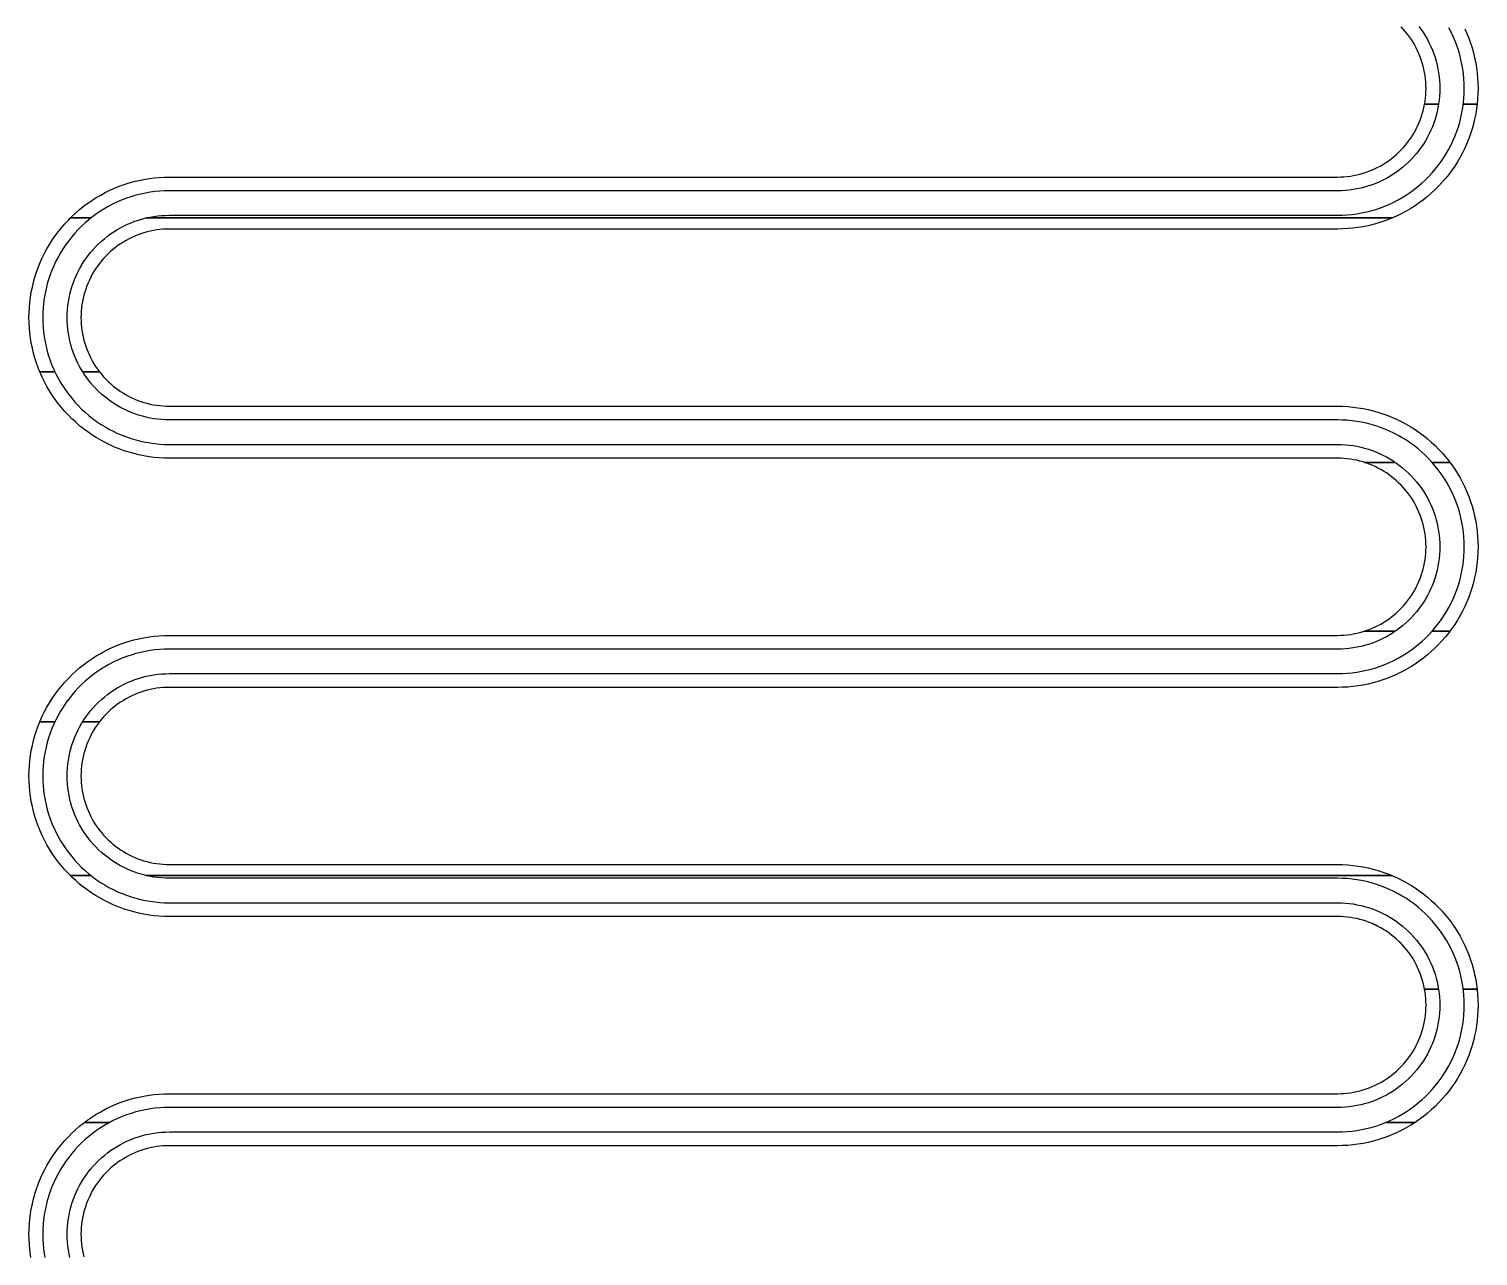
# Model space of a CAD drawing. Extents: x -4550 to 4550, y -4550 to 4550.
# Drawn here: x 1434 to 2066, y 480 to 1016 of the extents above; entities that cross this region are included whole.
import ezdxf

# ---------------------------------------------------------------- set-up
doc = ezdxf.new("R2010")
doc.units = 0
doc.layers.add('L1D0', color=3, linetype='CONTINUOUS')

msp = doc.modelspace()

# ---------------------------------------------------------------- linework, layer by layer
at = {"layer": 'L1D0'}
for points in [[(2040.51, 1016.768), (2041.521, 1015.388), (2042.478, 1013.97), (2043.38, 1012.517), (2044.226, 1011.03), (2045.014, 1009.512), (2045.743, 1007.965), (2046.413, 1006.391), (2047.022, 1004.792), (2047.569, 1003.172), (2048.054, 1001.531), (2048.476, 999.874), (2048.833, 998.201), (2049.127, 996.516), (2049.355, 994.821), (2049.519, 993.118), (2049.617, 991.41), (2049.65, 989.7), (2049.617, 987.99), (2049.519, 986.282), (2049.355, 984.579), (2049.127, 982.884), (2043.041, 982.884), (2043.238, 984.073), (2043.418, 985.473), (2043.547, 986.879), (2043.624, 988.288), (2043.65, 989.7), (2043.624, 991.112), (2043.547, 992.521), (2043.418, 993.927), (2043.238, 995.327), (2043.007, 996.72), (2042.725, 998.104), (2042.393, 999.476), (2042.011, 1000.835), (2041.58, 1002.179), (2041.1, 1003.507), (2040.571, 1004.816), (2039.996, 1006.105), (2039.373, 1007.372), (2038.705, 1008.616), (2037.991, 1009.834), (2037.234, 1011.026), (2036.434, 1012.189), (2035.591, 1013.322), (2034.708, 1014.423), (2033.785, 1015.492), (2032.824, 1016.526)], [(2060.549, 1015.74), (2061.463, 1013.694), (2062.302, 1011.616), (2063.064, 1009.509), (2063.749, 1007.375), (2064.355, 1005.217), (2064.882, 1003.039), (2065.329, 1000.843), (2065.696, 998.633), (2065.982, 996.41), (2066.186, 994.178), (2066.309, 991.941), (2066.35, 989.7), (2066.309, 987.459), (2066.186, 985.222), (2065.982, 982.99), (2065.968, 982.884), (2059.922, 982.884), (2059.985, 983.352), (2060.188, 985.463), (2060.309, 987.58), (2060.35, 989.7), (2060.309, 991.82), (2060.188, 993.937), (2059.985, 996.048), (2059.701, 998.149), (2059.338, 1000.238), (2058.894, 1002.312), (2058.371, 1004.367), (2057.77, 1006.4), (2057.092, 1008.409), (2056.337, 1010.391), (2055.507, 1012.342), (2054.603, 1014.26), (2053.626, 1016.142)], [(1434.51, 479.526), (1434.304, 480.767), (1434.018, 482.99), (1433.814, 485.222), (1433.691, 487.459), (1433.65, 489.7), (1433.691, 491.941), (1433.814, 494.178), (1434.018, 496.41), (1434.304, 498.633), (1434.671, 500.843), (1435.118, 503.039), (1435.645, 505.217), (1435.894, 506.105), (1436.251, 507.375), (1436.936, 509.509), (1437.698, 511.616), (1438.537, 513.694), (1439.451, 515.74), (1440.439, 517.752), (1441.5, 519.726), (1442.632, 521.66), (1443.834, 523.551), (1445.105, 525.397), (1446.442, 527.196), (1447.843, 528.944), (1449.308, 530.64), (1450.834, 532.281), (1452.419, 533.866), (1454.06, 535.392), (1455.756, 536.857), (1457.504, 538.258), (1457.875, 538.534), (1468.959, 538.534), (1468.558, 538.326), (1466.715, 537.277), (1464.914, 536.159), (1463.156, 534.972), (1461.445, 533.719), (1459.784, 532.402), (1458.174, 531.022), (1456.619, 529.581), (1455.119, 528.081), (1453.678, 526.526), (1452.298, 524.916), (1450.981, 523.255), (1449.728, 521.544), (1448.541, 519.786), (1447.423, 517.985), (1446.374, 516.142), (1445.397, 514.26), (1444.493, 512.342), (1443.663, 510.391), (1442.908, 508.409), (1442.23, 506.4), (1442.143, 506.105), (1441.629, 504.367), (1441.106, 502.312), (1440.662, 500.238), (1440.299, 498.149), (1440.015, 496.048), (1439.812, 493.937), (1439.691, 491.82), (1439.65, 489.7), (1439.691, 487.58), (1439.812, 485.463), (1440.015, 483.352), (1440.299, 481.251), (1440.599, 479.526)], [(1451.524, 479.526), (1451.167, 481.199), (1450.873, 482.884), (1450.645, 484.579), (1450.481, 486.282), (1450.383, 487.99), (1450.35, 489.7), (1450.383, 491.41), (1450.481, 493.118), (1450.645, 494.821), (1450.873, 496.516), (1451.167, 498.201), (1451.524, 499.874), (1451.946, 501.531), (1452.431, 503.172), (1452.978, 504.792), (1453.478, 506.105), (1453.587, 506.391), (1454.257, 507.965), (1454.986, 509.512), (1455.774, 511.03), (1456.62, 512.517), (1457.522, 513.97), (1458.479, 515.388), (1459.49, 516.768), (1460.553, 518.108), (1461.666, 519.407), (1462.829, 520.662), (1464.038, 521.871), (1465.293, 523.034), (1466.592, 524.147), (1467.932, 525.21), (1469.312, 526.221), (1470.73, 527.178), (1472.183, 528.08), (1473.67, 528.926), (1475.188, 529.714), (1476.735, 530.443), (1478.309, 531.113), (1479.908, 531.722), (1481.528, 532.269), (1483.169, 532.754), (1484.826, 533.176), (1486.499, 533.533), (1488.184, 533.827), (1489.879, 534.055), (1491.582, 534.219), (1493.29, 534.317), (1495, 534.35), (2005, 534.35), (2007.12, 534.391), (2009.237, 534.512), (2011.348, 534.715), (2013.449, 534.999), (2015.538, 535.362), (2017.612, 535.806), (2019.667, 536.329), (2021.7, 536.93), (2023.709, 537.608), (2025.691, 538.363), (2026.093, 538.534), (2038.851, 538.534), (2036.96, 537.332), (2035.026, 536.2), (2033.052, 535.139), (2031.04, 534.151), (2028.994, 533.237), (2026.916, 532.398), (2024.809, 531.636), (2022.675, 530.951), (2020.517, 530.345), (2018.339, 529.818), (2016.143, 529.371), (2013.933, 529.004), (2011.71, 528.718), (2009.478, 528.514), (2007.241, 528.391), (2005, 528.35), (1495, 528.35), (1493.588, 528.324), (1492.179, 528.247), (1490.773, 528.118), (1489.373, 527.938), (1487.98, 527.707), (1486.596, 527.425), (1485.224, 527.093), (1483.865, 526.711), (1482.521, 526.28), (1481.193, 525.8), (1479.884, 525.271), (1478.595, 524.696), (1477.328, 524.073), (1476.084, 523.405), (1474.866, 522.691), (1473.674, 521.934), (1472.511, 521.134), (1471.378, 520.291), (1470.277, 519.408), (1469.208, 518.485), (1468.174, 517.524), (1467.176, 516.526), (1466.215, 515.492), (1465.292, 514.423), (1464.409, 513.322), (1463.566, 512.189), (1462.766, 511.026), (1462.009, 509.834), (1461.295, 508.616), (1460.627, 507.372), (1460.004, 506.105), (1459.429, 504.816), (1458.9, 503.507), (1458.42, 502.179), (1457.989, 500.835), (1457.607, 499.476), (1457.275, 498.104), (1456.993, 496.72), (1456.762, 495.327), (1456.582, 493.927), (1456.453, 492.521), (1456.376, 491.112), (1456.35, 489.7), (1456.376, 488.288), (1456.453, 486.879), (1456.582, 485.473), (1456.762, 484.073), (1456.993, 482.68), (1457.275, 481.296), (1457.607, 479.924)]]:
    msp.add_lwpolyline(points, dxfattribs=at)
for points in [[(1451.729, 933.176), (1452.419, 933.866), (1454.06, 935.392), (1455.756, 936.857), (1457.504, 938.258), (1459.303, 939.595), (1461.149, 940.866), (1463.04, 942.068), (1464.974, 943.2), (1466.948, 944.261), (1468.96, 945.249), (1471.006, 946.163), (1473.084, 947.002), (1475.191, 947.764), (1477.325, 948.449), (1479.483, 949.055), (1481.661, 949.582), (1483.857, 950.029), (1486.067, 950.396), (1488.29, 950.682), (1490.522, 950.886), (1492.759, 951.009), (1495, 951.05), (2005, 951.05), (2006.412, 951.076), (2007.821, 951.153), (2009.227, 951.282), (2010.627, 951.462), (2012.02, 951.693), (2013.404, 951.975), (2014.776, 952.307), (2016.135, 952.689), (2017.479, 953.12), (2018.807, 953.6), (2020.116, 954.129), (2020.253, 954.19), (2021.405, 954.704), (2022.672, 955.327), (2023.916, 955.995), (2025.134, 956.709), (2026.326, 957.466), (2027.489, 958.266), (2028.622, 959.109), (2029.723, 959.992), (2030.792, 960.915), (2031.826, 961.876), (2032.824, 962.874), (2033.785, 963.908), (2034.708, 964.977), (2035.591, 966.078), (2036.434, 967.211), (2037.234, 968.374), (2037.991, 969.566), (2038.705, 970.784), (2039.373, 972.028), (2039.996, 973.295), (2040.571, 974.584), (2041.1, 975.893), (2041.58, 977.221), (2042.011, 978.565), (2042.393, 979.924), (2042.725, 981.296), (2043.007, 982.68), (2043.041, 982.884), (2049.127, 982.884), (2048.833, 981.199), (2048.476, 979.526), (2048.054, 977.869), (2047.569, 976.228), (2047.022, 974.608), (2046.413, 973.009), (2045.743, 971.435), (2045.014, 969.888), (2044.226, 968.37), (2043.38, 966.883), (2042.478, 965.43), (2041.521, 964.012), (2040.51, 962.632), (2039.447, 961.292), (2038.334, 959.993), (2037.171, 958.738), (2035.962, 957.529), (2034.707, 956.366), (2033.408, 955.253), (2032.068, 954.19), (2030.688, 953.179), (2029.27, 952.222), (2027.817, 951.32), (2026.33, 950.474), (2024.812, 949.686), (2023.265, 948.957), (2021.691, 948.287), (2020.092, 947.678), (2018.472, 947.131), (2016.831, 946.646), (2015.174, 946.224), (2013.501, 945.867), (2011.816, 945.573), (2010.121, 945.345), (2008.418, 945.181), (2006.71, 945.083), (2005, 945.05), (1495, 945.05), (1492.88, 945.009), (1490.763, 944.888), (1488.652, 944.685), (1486.551, 944.401), (1484.462, 944.038), (1482.388, 943.594), (1480.333, 943.071), (1478.3, 942.47), (1476.291, 941.792), (1474.309, 941.037), (1472.358, 940.207), (1470.44, 939.303), (1468.558, 938.326), (1466.715, 937.277), (1464.914, 936.159), (1463.156, 934.972), (1461.445, 933.719), (1460.76, 933.176)], [(1484.826, 933.176), (1486.499, 933.533), (1488.184, 933.827), (1489.879, 934.055), (1491.582, 934.219), (1493.29, 934.317), (1495, 934.35), (2005, 934.35), (2007.12, 934.391), (2009.237, 934.512), (2011.348, 934.715), (2013.449, 934.999), (2015.538, 935.362), (2017.612, 935.806), (2019.667, 936.329), (2021.7, 936.93), (2023.709, 937.608), (2025.691, 938.363), (2027.642, 939.193), (2029.56, 940.097), (2031.442, 941.074), (2033.285, 942.123), (2035.086, 943.241), (2036.844, 944.428), (2038.555, 945.681), (2040.216, 946.998), (2041.826, 948.378), (2043.381, 949.819), (2044.881, 951.319), (2046.322, 952.874), (2047.702, 954.484), (2049.019, 956.145), (2050.272, 957.856), (2051.459, 959.614), (2052.577, 961.415), (2053.626, 963.258), (2054.603, 965.14), (2055.507, 967.058), (2056.337, 969.009), (2057.092, 970.991), (2057.77, 973), (2058.371, 975.033), (2058.894, 977.088), (2059.338, 979.162), (2059.701, 981.251), (2059.922, 982.884), (2065.968, 982.884), (2065.696, 980.767), (2065.329, 978.557), (2064.882, 976.361), (2064.355, 974.183), (2063.749, 972.025), (2063.064, 969.891), (2062.302, 967.784), (2061.463, 965.706), (2060.549, 963.66), (2059.561, 961.648), (2058.5, 959.674), (2057.368, 957.74), (2056.166, 955.849), (2055.024, 954.19), (2054.895, 954.003), (2053.558, 952.204), (2052.157, 950.456), (2050.692, 948.76), (2049.166, 947.119), (2047.581, 945.534), (2045.94, 944.008), (2044.244, 942.543), (2042.496, 941.142), (2040.697, 939.805), (2038.851, 938.534), (2036.96, 937.332), (2035.026, 936.2), (2033.052, 935.139), (2031.04, 934.151), (2028.994, 933.237), (2028.843, 933.176)], [(1438.387, 866.078), (1437.698, 867.784), (1436.936, 869.891), (1436.251, 872.025), (1435.645, 874.183), (1435.118, 876.361), (1434.671, 878.557), (1434.304, 880.767), (1434.018, 882.99), (1433.814, 885.222), (1433.691, 887.459), (1433.65, 889.7), (1433.691, 891.941), (1433.814, 894.178), (1434.018, 896.41), (1434.304, 898.633), (1434.671, 900.843), (1435.118, 903.039), (1435.645, 905.217), (1436.251, 907.375), (1436.936, 909.509), (1437.698, 911.616), (1437.991, 912.342), (1438.537, 913.694), (1439.451, 915.74), (1440.439, 917.752), (1441.5, 919.726), (1442.632, 921.66), (1443.834, 923.551), (1445.105, 925.397), (1446.442, 927.196), (1447.843, 928.944), (1449.308, 930.64), (1450.834, 932.281), (1451.729, 933.176), (1460.76, 933.176), (1459.784, 932.402), (1458.174, 931.022), (1456.619, 929.581), (1455.119, 928.081), (1453.678, 926.526), (1452.298, 924.916), (1450.981, 923.255), (1449.728, 921.544), (1448.541, 919.786), (1447.423, 917.985), (1446.374, 916.142), (1445.397, 914.26), (1444.493, 912.342), (1443.663, 910.391), (1442.908, 908.409), (1442.23, 906.4), (1441.629, 904.367), (1441.106, 902.312), (1440.662, 900.238), (1440.299, 898.149), (1440.015, 896.048), (1439.812, 893.937), (1439.691, 891.82), (1439.65, 889.7), (1439.691, 887.58), (1439.812, 885.463), (1440.015, 883.352), (1440.299, 881.251), (1440.662, 879.162), (1441.106, 877.088), (1441.629, 875.033), (1442.23, 873), (1442.908, 870.991), (1443.663, 869.009), (1444.493, 867.058), (1444.955, 866.078)], [(1457.12, 866.078), (1456.62, 866.883), (1455.774, 868.37), (1454.986, 869.888), (1454.257, 871.435), (1453.587, 873.009), (1452.978, 874.608), (1452.431, 876.228), (1451.946, 877.869), (1451.524, 879.526), (1451.167, 881.199), (1450.873, 882.884), (1450.645, 884.579), (1450.481, 886.282), (1450.383, 887.99), (1450.35, 889.7), (1450.383, 891.41), (1450.481, 893.118), (1450.645, 894.821), (1450.873, 896.516), (1451.167, 898.201), (1451.524, 899.874), (1451.946, 901.531), (1452.431, 903.172), (1452.978, 904.792), (1453.587, 906.391), (1454.257, 907.965), (1454.986, 909.512), (1455.774, 911.03), (1456.52, 912.342), (1456.62, 912.517), (1457.522, 913.97), (1458.479, 915.388), (1459.49, 916.768), (1460.553, 918.108), (1461.666, 919.407), (1462.829, 920.662), (1464.038, 921.871), (1465.293, 923.034), (1466.592, 924.147), (1467.932, 925.21), (1469.312, 926.221), (1470.73, 927.178), (1472.183, 928.08), (1473.67, 928.926), (1475.188, 929.714), (1476.735, 930.443), (1478.309, 931.113), (1479.908, 931.722), (1481.528, 932.269), (1483.169, 932.754), (1484.826, 933.176), (2028.843, 933.176), (2026.916, 932.398), (2024.809, 931.636), (2022.675, 930.951), (2020.517, 930.345), (2018.339, 929.818), (2016.143, 929.371), (2013.933, 929.004), (2011.71, 928.718), (2009.478, 928.514), (2007.241, 928.391), (2005, 928.35), (1495, 928.35), (1493.588, 928.324), (1492.179, 928.247), (1490.773, 928.118), (1489.373, 927.938), (1487.98, 927.707), (1486.596, 927.425), (1485.224, 927.093), (1483.865, 926.711), (1482.521, 926.28), (1481.193, 925.8), (1479.884, 925.271), (1478.595, 924.696), (1477.328, 924.073), (1476.084, 923.405), (1474.866, 922.691), (1473.674, 921.934), (1472.511, 921.134), (1471.378, 920.291), (1470.277, 919.408), (1469.208, 918.485), (1468.174, 917.524), (1467.176, 916.526), (1466.215, 915.492), (1465.292, 914.423), (1464.409, 913.322), (1463.68, 912.342), (1463.566, 912.189), (1462.766, 911.026), (1462.009, 909.834), (1461.295, 908.616), (1460.627, 907.372), (1460.004, 906.105), (1459.429, 904.816), (1458.9, 903.507), (1458.42, 902.179), (1457.989, 900.835), (1457.607, 899.476), (1457.275, 898.104), (1456.993, 896.72), (1456.762, 895.327), (1456.582, 893.927), (1456.453, 892.521), (1456.376, 891.112), (1456.35, 889.7), (1456.376, 888.288), (1456.453, 886.879), (1456.582, 885.473), (1456.762, 884.073), (1456.993, 882.68), (1457.275, 881.296), (1457.607, 879.924), (1457.989, 878.565), (1458.42, 877.221), (1458.9, 875.893), (1459.429, 874.584), (1460.004, 873.295), (1460.627, 872.028), (1461.295, 870.784), (1462.009, 869.566), (1462.766, 868.374), (1463.566, 867.211), (1464.409, 866.078)], [(2016.712, 826.526), (2016.135, 826.711), (2014.776, 827.093), (2013.404, 827.425), (2012.02, 827.707), (2010.627, 827.938), (2009.227, 828.118), (2007.821, 828.247), (2006.412, 828.324), (2005, 828.35), (1495, 828.35), (1492.759, 828.391), (1490.522, 828.514), (1488.29, 828.718), (1486.067, 829.004), (1483.857, 829.371), (1481.661, 829.818), (1479.483, 830.345), (1477.325, 830.951), (1475.191, 831.636), (1473.084, 832.398), (1471.006, 833.237), (1468.96, 834.151), (1466.948, 835.139), (1464.974, 836.2), (1463.04, 837.332), (1461.149, 838.534), (1459.303, 839.805), (1457.504, 841.142), (1455.756, 842.543), (1454.06, 844.008), (1452.904, 845.083), (1452.419, 845.534), (1450.834, 847.119), (1449.308, 848.76), (1447.843, 850.456), (1446.442, 852.204), (1445.105, 854.003), (1443.834, 855.849), (1442.632, 857.74), (1441.5, 859.674), (1440.439, 861.648), (1439.451, 863.66), (1438.537, 865.706), (1438.387, 866.078), (1444.955, 866.078), (1445.397, 865.14), (1446.374, 863.258), (1447.423, 861.415), (1448.541, 859.614), (1449.728, 857.856), (1450.981, 856.145), (1452.298, 854.484), (1453.678, 852.874), (1455.119, 851.319), (1456.619, 849.819), (1458.174, 848.378), (1459.784, 846.998), (1461.445, 845.681), (1462.262, 845.083), (1463.156, 844.428), (1464.914, 843.241), (1466.715, 842.123), (1468.558, 841.074), (1470.44, 840.097), (1472.358, 839.193), (1474.309, 838.363), (1476.291, 837.608), (1478.3, 836.93), (1480.333, 836.329), (1482.388, 835.806), (1484.462, 835.362), (1486.551, 834.999), (1488.652, 834.715), (1490.763, 834.512), (1492.88, 834.391), (1495, 834.35), (2005, 834.35), (2006.71, 834.317), (2008.418, 834.219), (2010.121, 834.055), (2011.816, 833.827), (2013.501, 833.533), (2015.174, 833.176), (2016.831, 832.754), (2018.472, 832.269), (2020.092, 831.722), (2021.691, 831.113), (2023.265, 830.443), (2024.812, 829.714), (2026.33, 828.926), (2027.817, 828.08), (2029.27, 827.178), (2030.236, 826.526)], [(2046.322, 826.526), (2044.881, 828.081), (2043.381, 829.581), (2041.826, 831.022), (2040.216, 832.402), (2038.555, 833.719), (2036.844, 834.972), (2035.086, 836.159), (2033.285, 837.277), (2031.442, 838.326), (2029.56, 839.303), (2027.642, 840.207), (2025.691, 841.037), (2023.709, 841.792), (2021.7, 842.47), (2019.667, 843.071), (2017.612, 843.594), (2015.538, 844.038), (2013.449, 844.401), (2011.348, 844.685), (2009.237, 844.888), (2007.12, 845.009), (2005, 845.05), (1495, 845.05), (1493.29, 845.083), (1491.582, 845.181), (1489.879, 845.345), (1488.184, 845.573), (1486.499, 845.867), (1484.826, 846.224), (1483.169, 846.646), (1481.528, 847.131), (1479.908, 847.678), (1478.309, 848.287), (1476.735, 848.957), (1475.188, 849.686), (1473.67, 850.474), (1472.183, 851.32), (1470.73, 852.222), (1469.312, 853.179), (1467.932, 854.19), (1466.592, 855.253), (1465.293, 856.366), (1464.038, 857.529), (1462.829, 858.738), (1461.666, 859.993), (1460.553, 861.292), (1459.49, 862.632), (1458.479, 864.012), (1457.522, 865.43), (1457.12, 866.078), (1464.409, 866.078), (1465.292, 864.977), (1466.215, 863.908), (1467.176, 862.874), (1468.174, 861.876), (1469.208, 860.915), (1470.277, 859.992), (1471.378, 859.109), (1472.511, 858.266), (1473.674, 857.466), (1474.866, 856.709), (1476.084, 855.995), (1477.328, 855.327), (1478.595, 854.704), (1479.884, 854.129), (1481.193, 853.6), (1482.521, 853.12), (1483.865, 852.689), (1485.224, 852.307), (1486.596, 851.975), (1487.98, 851.693), (1489.373, 851.462), (1490.773, 851.282), (1492.179, 851.153), (1493.588, 851.076), (1495, 851.05), (2005, 851.05), (2007.241, 851.009), (2009.478, 850.886), (2011.71, 850.682), (2013.933, 850.396), (2016.143, 850.029), (2018.339, 849.582), (2020.517, 849.055), (2022.675, 848.449), (2024.809, 847.764), (2026.916, 847.002), (2028.994, 846.163), (2031.04, 845.249), (2031.378, 845.083), (2033.052, 844.261), (2035.026, 843.2), (2036.96, 842.068), (2038.851, 840.866), (2040.697, 839.595), (2042.496, 838.258), (2044.244, 836.857), (2045.94, 835.392), (2047.581, 833.866), (2049.166, 832.281), (2050.692, 830.64), (2052.157, 828.944), (2053.558, 827.196), (2054.056, 826.526)], [(2016.712, 752.874), (2017.479, 753.12), (2018.807, 753.6), (2020.116, 754.129), (2021.405, 754.704), (2022.672, 755.327), (2023.916, 755.995), (2025.134, 756.709), (2026.326, 757.466), (2027.489, 758.266), (2028.622, 759.109), (2029.723, 759.992), (2030.792, 760.915), (2031.826, 761.876), (2032.824, 762.874), (2033.785, 763.908), (2034.708, 764.977), (2035.591, 766.078), (2036.434, 767.211), (2037.234, 768.374), (2037.991, 769.566), (2038.705, 770.784), (2039.373, 772.028), (2039.996, 773.295), (2040.571, 774.584), (2041.1, 775.893), (2041.58, 777.221), (2042.011, 778.565), (2042.393, 779.924), (2042.725, 781.296), (2043.007, 782.68), (2043.238, 784.073), (2043.418, 785.473), (2043.547, 786.879), (2043.624, 788.288), (2043.65, 789.7), (2043.624, 791.112), (2043.547, 792.521), (2043.418, 793.927), (2043.238, 795.327), (2043.007, 796.72), (2042.725, 798.104), (2042.393, 799.476), (2042.011, 800.835), (2041.58, 802.179), (2041.1, 803.507), (2040.571, 804.816), (2039.996, 806.105), (2039.373, 807.372), (2038.705, 808.616), (2037.991, 809.834), (2037.234, 811.026), (2036.434, 812.189), (2035.591, 813.322), (2034.708, 814.423), (2033.785, 815.492), (2032.824, 816.526), (2031.826, 817.524), (2030.792, 818.485), (2029.723, 819.408), (2028.622, 820.291), (2027.489, 821.134), (2026.326, 821.934), (2025.134, 822.691), (2023.916, 823.405), (2022.672, 824.073), (2021.405, 824.696), (2020.116, 825.271), (2018.807, 825.8), (2017.479, 826.28), (2016.712, 826.526), (2030.236, 826.526), (2030.688, 826.221), (2032.068, 825.21), (2033.408, 824.147), (2034.707, 823.034), (2035.962, 821.871), (2037.171, 820.662), (2038.334, 819.407), (2039.447, 818.108), (2040.51, 816.768), (2041.521, 815.388), (2042.478, 813.97), (2043.38, 812.517), (2044.226, 811.03), (2045.014, 809.512), (2045.743, 807.965), (2046.413, 806.391), (2047.022, 804.792), (2047.569, 803.172), (2048.054, 801.531), (2048.476, 799.874), (2048.833, 798.201), (2049.127, 796.516), (2049.355, 794.821), (2049.519, 793.118), (2049.617, 791.41), (2049.65, 789.7), (2049.617, 787.99), (2049.519, 786.282), (2049.355, 784.579), (2049.127, 782.884), (2048.833, 781.199), (2048.476, 779.526), (2048.054, 777.869), (2047.569, 776.228), (2047.022, 774.608), (2046.413, 773.009), (2045.743, 771.435), (2045.014, 769.888), (2044.226, 768.37), (2043.38, 766.883), (2042.478, 765.43), (2041.521, 764.012), (2040.51, 762.632), (2039.447, 761.292), (2038.334, 759.993), (2037.171, 758.738), (2035.962, 757.529), (2034.707, 756.366), (2033.408, 755.253), (2032.068, 754.19), (2030.688, 753.179), (2030.236, 752.874)], [(2046.322, 752.874), (2047.702, 754.484), (2049.019, 756.145), (2050.272, 757.856), (2051.459, 759.614), (2052.577, 761.415), (2053.626, 763.258), (2054.603, 765.14), (2055.507, 767.058), (2056.337, 769.009), (2057.092, 770.991), (2057.77, 773), (2058.371, 775.033), (2058.894, 777.088), (2059.338, 779.162), (2059.701, 781.251), (2059.985, 783.352), (2060.188, 785.463), (2060.309, 787.58), (2060.35, 789.7), (2060.309, 791.82), (2060.188, 793.937), (2059.985, 796.048), (2059.701, 798.149), (2059.338, 800.238), (2058.894, 802.312), (2058.371, 804.367), (2057.77, 806.4), (2057.092, 808.409), (2056.337, 810.391), (2055.507, 812.342), (2054.603, 814.26), (2053.626, 816.142), (2052.577, 817.985), (2051.459, 819.786), (2050.272, 821.544), (2049.019, 823.255), (2047.702, 824.916), (2046.322, 826.526), (2054.056, 826.526), (2054.895, 825.397), (2056.166, 823.551), (2057.368, 821.66), (2058.5, 819.726), (2059.561, 817.752), (2060.549, 815.74), (2061.463, 813.694), (2062.302, 811.616), (2063.064, 809.509), (2063.749, 807.375), (2064.355, 805.217), (2064.882, 803.039), (2065.329, 800.843), (2065.696, 798.633), (2065.982, 796.41), (2066.186, 794.178), (2066.309, 791.941), (2066.35, 789.7), (2066.309, 787.459), (2066.186, 785.222), (2065.982, 782.99), (2065.696, 780.767), (2065.329, 778.557), (2064.882, 776.361), (2064.355, 774.183), (2063.749, 772.025), (2063.064, 769.891), (2062.302, 767.784), (2061.463, 765.706), (2060.549, 763.66), (2059.561, 761.648), (2058.5, 759.674), (2057.368, 757.74), (2056.166, 755.849), (2054.895, 754.003), (2054.056, 752.874)], [(1438.387, 713.322), (1438.537, 713.694), (1439.451, 715.74), (1440.439, 717.752), (1441.5, 719.726), (1442.632, 721.66), (1443.834, 723.551), (1445.105, 725.397), (1446.442, 727.196), (1447.843, 728.944), (1449.308, 730.64), (1450.834, 732.281), (1452.419, 733.866), (1452.799, 734.219), (1454.06, 735.392), (1455.756, 736.857), (1457.504, 738.258), (1459.303, 739.595), (1461.149, 740.866), (1463.04, 742.068), (1464.974, 743.2), (1466.948, 744.261), (1468.96, 745.249), (1471.006, 746.163), (1473.084, 747.002), (1475.191, 747.764), (1477.325, 748.449), (1479.483, 749.055), (1481.661, 749.582), (1483.857, 750.029), (1486.067, 750.396), (1488.29, 750.682), (1490.522, 750.886), (1492.759, 751.009), (1495, 751.05), (2005, 751.05), (2006.412, 751.076), (2007.821, 751.153), (2009.227, 751.282), (2010.627, 751.462), (2012.02, 751.693), (2013.404, 751.975), (2014.776, 752.307), (2016.135, 752.689), (2016.712, 752.874), (2030.236, 752.874), (2029.27, 752.222), (2027.817, 751.32), (2026.33, 750.474), (2024.812, 749.686), (2023.265, 748.957), (2021.691, 748.287), (2020.092, 747.678), (2018.472, 747.131), (2016.831, 746.646), (2015.174, 746.224), (2013.501, 745.867), (2011.816, 745.573), (2010.121, 745.345), (2008.418, 745.181), (2006.71, 745.083), (2005, 745.05), (1495, 745.05), (1492.88, 745.009), (1490.763, 744.888), (1488.652, 744.685), (1486.551, 744.401), (1484.462, 744.038), (1482.388, 743.594), (1480.333, 743.071), (1478.3, 742.47), (1476.291, 741.792), (1474.309, 741.037), (1472.358, 740.207), (1470.44, 739.303), (1468.558, 738.326), (1466.715, 737.277), (1464.914, 736.159), (1463.156, 734.972), (1462.128, 734.219), (1461.445, 733.719), (1459.784, 732.402), (1458.174, 731.022), (1456.619, 729.581), (1455.119, 728.081), (1453.678, 726.526), (1452.298, 724.916), (1450.981, 723.255), (1449.728, 721.544), (1448.541, 719.786), (1447.423, 717.985), (1446.374, 716.142), (1445.397, 714.26), (1444.955, 713.322)], [(1457.12, 713.322), (1457.522, 713.97), (1458.479, 715.388), (1459.49, 716.768), (1460.553, 718.108), (1461.666, 719.407), (1462.829, 720.662), (1464.038, 721.871), (1465.293, 723.034), (1466.592, 724.147), (1467.932, 725.21), (1469.312, 726.221), (1470.73, 727.178), (1472.183, 728.08), (1473.67, 728.926), (1475.188, 729.714), (1476.735, 730.443), (1478.309, 731.113), (1479.908, 731.722), (1481.528, 732.269), (1483.169, 732.754), (1484.826, 733.176), (1486.499, 733.533), (1488.184, 733.827), (1489.879, 734.055), (1491.582, 734.219), (1493.29, 734.317), (1495, 734.35), (2005, 734.35), (2007.12, 734.391), (2009.237, 734.512), (2011.348, 734.715), (2013.449, 734.999), (2015.538, 735.362), (2017.612, 735.806), (2019.667, 736.329), (2021.7, 736.93), (2023.709, 737.608), (2025.691, 738.363), (2027.642, 739.193), (2029.56, 740.097), (2031.442, 741.074), (2033.285, 742.123), (2035.086, 743.241), (2036.844, 744.428), (2038.555, 745.681), (2040.216, 746.998), (2041.826, 748.378), (2043.381, 749.819), (2044.881, 751.319), (2046.322, 752.874), (2054.056, 752.874), (2053.558, 752.204), (2052.157, 750.456), (2050.692, 748.76), (2049.166, 747.119), (2047.581, 745.534), (2045.94, 744.008), (2044.244, 742.543), (2042.496, 741.142), (2040.697, 739.805), (2038.851, 738.534), (2036.96, 737.332), (2035.026, 736.2), (2033.052, 735.139), (2031.178, 734.219), (2031.04, 734.151), (2028.994, 733.237), (2026.916, 732.398), (2024.809, 731.636), (2022.675, 730.951), (2020.517, 730.345), (2018.339, 729.818), (2016.143, 729.371), (2013.933, 729.004), (2011.71, 728.718), (2009.478, 728.514), (2007.241, 728.391), (2005, 728.35), (1495, 728.35), (1493.588, 728.324), (1492.179, 728.247), (1490.773, 728.118), (1489.373, 727.938), (1487.98, 727.707), (1486.596, 727.425), (1485.224, 727.093), (1483.865, 726.711), (1482.521, 726.28), (1481.193, 725.8), (1479.884, 725.271), (1478.595, 724.696), (1477.328, 724.073), (1476.084, 723.405), (1474.866, 722.691), (1473.674, 721.934), (1472.511, 721.134), (1471.378, 720.291), (1470.277, 719.408), (1469.208, 718.485), (1468.174, 717.524), (1467.176, 716.526), (1466.215, 715.492), (1465.292, 714.423), (1464.409, 713.322)], [(1451.729, 646.224), (1450.834, 647.119), (1449.308, 648.76), (1447.843, 650.456), (1446.442, 652.204), (1445.105, 654.003), (1443.834, 655.849), (1442.632, 657.74), (1441.5, 659.674), (1440.439, 661.648), (1439.451, 663.66), (1438.537, 665.706), (1438.062, 666.883), (1437.698, 667.784), (1436.936, 669.891), (1436.251, 672.025), (1435.645, 674.183), (1435.118, 676.361), (1434.671, 678.557), (1434.304, 680.767), (1434.018, 682.99), (1433.814, 685.222), (1433.691, 687.459), (1433.65, 689.7), (1433.691, 691.941), (1433.814, 694.178), (1434.018, 696.41), (1434.304, 698.633), (1434.671, 700.843), (1435.118, 703.039), (1435.645, 705.217), (1436.251, 707.375), (1436.936, 709.509), (1437.698, 711.616), (1438.387, 713.322), (1444.955, 713.322), (1444.493, 712.342), (1443.663, 710.391), (1442.908, 708.409), (1442.23, 706.4), (1441.629, 704.367), (1441.106, 702.312), (1440.662, 700.238), (1440.299, 698.149), (1440.015, 696.048), (1439.812, 693.937), (1439.691, 691.82), (1439.65, 689.7), (1439.691, 687.58), (1439.812, 685.463), (1440.015, 683.352), (1440.299, 681.251), (1440.662, 679.162), (1441.106, 677.088), (1441.629, 675.033), (1442.23, 673), (1442.908, 670.991), (1443.663, 669.009), (1444.493, 667.058), (1444.575, 666.883), (1445.397, 665.14), (1446.374, 663.258), (1447.423, 661.415), (1448.541, 659.614), (1449.728, 657.856), (1450.981, 656.145), (1452.298, 654.484), (1453.678, 652.874), (1455.119, 651.319), (1456.619, 649.819), (1458.174, 648.378), (1459.784, 646.998), (1460.76, 646.224)], [(1484.826, 646.224), (1483.169, 646.646), (1481.528, 647.131), (1479.908, 647.678), (1478.309, 648.287), (1476.735, 648.957), (1475.188, 649.686), (1473.67, 650.474), (1472.183, 651.32), (1470.73, 652.222), (1469.312, 653.179), (1467.932, 654.19), (1466.592, 655.253), (1465.293, 656.366), (1464.038, 657.529), (1462.829, 658.738), (1461.666, 659.993), (1460.553, 661.292), (1459.49, 662.632), (1458.479, 664.012), (1457.522, 665.43), (1456.62, 666.883), (1455.774, 668.37), (1454.986, 669.888), (1454.257, 671.435), (1453.587, 673.009), (1452.978, 674.608), (1452.431, 676.228), (1451.946, 677.869), (1451.524, 679.526), (1451.167, 681.199), (1450.873, 682.884), (1450.645, 684.579), (1450.481, 686.282), (1450.383, 687.99), (1450.35, 689.7), (1450.383, 691.41), (1450.481, 693.118), (1450.645, 694.821), (1450.873, 696.516), (1451.167, 698.201), (1451.524, 699.874), (1451.946, 701.531), (1452.431, 703.172), (1452.978, 704.792), (1453.587, 706.391), (1454.257, 707.965), (1454.986, 709.512), (1455.774, 711.03), (1456.62, 712.517), (1457.12, 713.322), (1464.409, 713.322), (1463.566, 712.189), (1462.766, 711.026), (1462.009, 709.834), (1461.295, 708.616), (1460.627, 707.372), (1460.004, 706.105), (1459.429, 704.816), (1458.9, 703.507), (1458.42, 702.179), (1457.989, 700.835), (1457.607, 699.476), (1457.275, 698.104), (1456.993, 696.72), (1456.762, 695.327), (1456.582, 693.927), (1456.453, 692.521), (1456.376, 691.112), (1456.35, 689.7), (1456.376, 688.288), (1456.453, 686.879), (1456.582, 685.473), (1456.762, 684.073), (1456.993, 682.68), (1457.275, 681.296), (1457.607, 679.924), (1457.989, 678.565), (1458.42, 677.221), (1458.9, 675.893), (1459.429, 674.584), (1460.004, 673.295), (1460.627, 672.028), (1461.295, 670.784), (1462.009, 669.566), (1462.766, 668.374), (1463.566, 667.211), (1463.81, 666.883), (1464.409, 666.078), (1465.292, 664.977), (1466.215, 663.908), (1467.176, 662.874), (1468.174, 661.876), (1469.208, 660.915), (1470.277, 659.992), (1471.378, 659.109), (1472.511, 658.266), (1473.674, 657.466), (1474.866, 656.709), (1476.084, 655.995), (1477.328, 655.327), (1478.595, 654.704), (1479.884, 654.129), (1481.193, 653.6), (1482.521, 653.12), (1483.865, 652.689), (1485.224, 652.307), (1486.596, 651.975), (1487.98, 651.693), (1489.373, 651.462), (1490.773, 651.282), (1492.179, 651.153), (1493.588, 651.076), (1495, 651.05), (2005, 651.05), (2007.241, 651.009), (2009.478, 650.886), (2011.71, 650.682), (2013.933, 650.396), (2016.143, 650.029), (2018.339, 649.582), (2020.517, 649.055), (2022.675, 648.449), (2024.809, 647.764), (2026.916, 647.002), (2028.843, 646.224)], [(2043.007, 596.72), (2042.725, 598.104), (2042.393, 599.476), (2042.011, 600.835), (2041.58, 602.179), (2041.1, 603.507), (2040.571, 604.816), (2039.996, 606.105), (2039.373, 607.372), (2038.705, 608.616), (2037.991, 609.834), (2037.234, 611.026), (2036.434, 612.189), (2035.591, 613.322), (2034.708, 614.423), (2033.785, 615.492), (2032.824, 616.526), (2031.826, 617.524), (2030.792, 618.485), (2029.723, 619.408), (2028.622, 620.291), (2027.489, 621.134), (2026.326, 621.934), (2025.134, 622.691), (2023.916, 623.405), (2022.672, 624.073), (2021.405, 624.696), (2020.912, 624.916), (2020.116, 625.271), (2018.807, 625.8), (2017.479, 626.28), (2016.135, 626.711), (2014.776, 627.093), (2013.404, 627.425), (2012.02, 627.707), (2010.627, 627.938), (2009.227, 628.118), (2007.821, 628.247), (2006.412, 628.324), (2005, 628.35), (1495, 628.35), (1492.759, 628.391), (1490.522, 628.514), (1488.29, 628.718), (1486.067, 629.004), (1483.857, 629.371), (1481.661, 629.818), (1479.483, 630.345), (1477.325, 630.951), (1475.191, 631.636), (1473.084, 632.398), (1471.006, 633.237), (1468.96, 634.151), (1466.948, 635.139), (1464.974, 636.2), (1463.04, 637.332), (1461.149, 638.534), (1459.303, 639.805), (1457.504, 641.142), (1455.756, 642.543), (1454.06, 644.008), (1452.419, 645.534), (1451.729, 646.224), (1460.76, 646.224), (1461.445, 645.681), (1463.156, 644.428), (1464.914, 643.241), (1466.715, 642.123), (1468.558, 641.074), (1470.44, 640.097), (1472.358, 639.193), (1474.309, 638.363), (1476.291, 637.608), (1478.3, 636.93), (1480.333, 636.329), (1482.388, 635.806), (1484.462, 635.362), (1486.551, 634.999), (1488.652, 634.715), (1490.763, 634.512), (1492.88, 634.391), (1495, 634.35), (2005, 634.35), (2006.71, 634.317), (2008.418, 634.219), (2010.121, 634.055), (2011.816, 633.827), (2013.501, 633.533), (2015.174, 633.176), (2016.831, 632.754), (2018.472, 632.269), (2020.092, 631.722), (2021.691, 631.113), (2023.265, 630.443), (2024.812, 629.714), (2026.33, 628.926), (2027.817, 628.08), (2029.27, 627.178), (2030.688, 626.221), (2032.068, 625.21), (2032.439, 624.916), (2033.408, 624.147), (2034.707, 623.034), (2035.962, 621.871), (2037.171, 620.662), (2038.334, 619.407), (2039.447, 618.108), (2040.51, 616.768), (2041.521, 615.388), (2042.478, 613.97), (2043.38, 612.517), (2044.226, 611.03), (2045.014, 609.512), (2045.743, 607.965), (2046.413, 606.391), (2047.022, 604.792), (2047.569, 603.172), (2048.054, 601.531), (2048.476, 599.874), (2048.833, 598.201), (2049.091, 596.72)], [(2059.894, 596.72), (2059.701, 598.149), (2059.338, 600.238), (2058.894, 602.312), (2058.371, 604.367), (2057.77, 606.4), (2057.092, 608.409), (2056.337, 610.391), (2055.507, 612.342), (2054.603, 614.26), (2053.626, 616.142), (2052.577, 617.985), (2051.459, 619.786), (2050.272, 621.544), (2049.019, 623.255), (2047.702, 624.916), (2046.322, 626.526), (2044.881, 628.081), (2043.381, 629.581), (2041.826, 631.022), (2040.216, 632.402), (2038.555, 633.719), (2036.844, 634.972), (2035.086, 636.159), (2033.285, 637.277), (2031.442, 638.326), (2029.56, 639.303), (2027.642, 640.207), (2025.691, 641.037), (2023.709, 641.792), (2021.7, 642.47), (2019.667, 643.071), (2017.612, 643.594), (2015.538, 644.038), (2013.449, 644.401), (2011.348, 644.685), (2009.237, 644.888), (2007.12, 645.009), (2005, 645.05), (1495, 645.05), (1493.29, 645.083), (1491.582, 645.181), (1489.879, 645.345), (1488.184, 645.573), (1486.499, 645.867), (1484.826, 646.224), (2028.843, 646.224), (2028.994, 646.163), (2031.04, 645.249), (2033.052, 644.261), (2035.026, 643.2), (2036.96, 642.068), (2038.851, 640.866), (2040.697, 639.595), (2042.496, 638.258), (2044.244, 636.857), (2045.94, 635.392), (2047.581, 633.866), (2049.166, 632.281), (2050.692, 630.64), (2052.157, 628.944), (2053.558, 627.196), (2054.895, 625.397), (2055.226, 624.916), (2056.166, 623.551), (2057.368, 621.66), (2058.5, 619.726), (2059.561, 617.752), (2060.549, 615.74), (2061.463, 613.694), (2062.302, 611.616), (2063.064, 609.509), (2063.749, 607.375), (2064.355, 605.217), (2064.882, 603.039), (2065.329, 600.843), (2065.696, 598.633), (2065.942, 596.72)], [(1457.875, 538.534), (1459.303, 539.595), (1461.149, 540.866), (1463.04, 542.068), (1464.974, 543.2), (1466.948, 544.261), (1468.96, 545.249), (1471.006, 546.163), (1473.084, 547.002), (1475.191, 547.764), (1477.325, 548.449), (1479.483, 549.055), (1481.661, 549.582), (1483.857, 550.029), (1486.067, 550.396), (1488.29, 550.682), (1490.522, 550.886), (1492.759, 551.009), (1495, 551.05), (2005, 551.05), (2006.412, 551.076), (2007.821, 551.153), (2009.227, 551.282), (2010.627, 551.462), (2012.02, 551.693), (2013.404, 551.975), (2014.776, 552.307), (2016.135, 552.689), (2017.479, 553.12), (2018.807, 553.6), (2020.116, 554.129), (2021.405, 554.704), (2022.672, 555.327), (2023.916, 555.995), (2025.134, 556.709), (2026.326, 557.466), (2027.489, 558.266), (2028.622, 559.109), (2029.723, 559.992), (2030.792, 560.915), (2031.826, 561.876), (2032.824, 562.874), (2033.785, 563.908), (2034.708, 564.977), (2035.591, 566.078), (2036.434, 567.211), (2037.234, 568.374), (2037.991, 569.566), (2038.705, 570.784), (2039.373, 572.028), (2039.996, 573.295), (2040.571, 574.584), (2041.1, 575.893), (2041.58, 577.221), (2042.011, 578.565), (2042.393, 579.924), (2042.725, 581.296), (2043.007, 582.68), (2043.238, 584.073), (2043.418, 585.473), (2043.547, 586.879), (2043.624, 588.288), (2043.65, 589.7), (2043.624, 591.112), (2043.547, 592.521), (2043.418, 593.927), (2043.238, 595.327), (2043.007, 596.72), (2049.091, 596.72), (2049.127, 596.516), (2049.355, 594.821), (2049.519, 593.118), (2049.617, 591.41), (2049.65, 589.7), (2049.617, 587.99), (2049.519, 586.282), (2049.355, 584.579), (2049.127, 582.884), (2048.833, 581.199), (2048.476, 579.526), (2048.054, 577.869), (2047.569, 576.228), (2047.022, 574.608), (2046.413, 573.009), (2045.743, 571.435), (2045.014, 569.888), (2044.226, 568.37), (2043.38, 566.883), (2042.478, 565.43), (2041.521, 564.012), (2040.51, 562.632), (2039.447, 561.292), (2038.334, 559.993), (2037.171, 558.738), (2035.962, 557.529), (2034.707, 556.366), (2033.408, 555.253), (2032.068, 554.19), (2030.688, 553.179), (2029.27, 552.222), (2027.817, 551.32), (2027.75, 551.282), (2026.33, 550.474), (2024.812, 549.686), (2023.265, 548.957), (2021.691, 548.287), (2020.092, 547.678), (2018.472, 547.131), (2016.831, 546.646), (2015.174, 546.224), (2013.501, 545.867), (2011.816, 545.573), (2010.121, 545.345), (2008.418, 545.181), (2006.71, 545.083), (2005, 545.05), (1495, 545.05), (1492.88, 545.009), (1490.763, 544.888), (1488.652, 544.685), (1486.551, 544.401), (1484.462, 544.038), (1482.388, 543.594), (1480.333, 543.071), (1478.3, 542.47), (1476.291, 541.792), (1474.309, 541.037), (1472.358, 540.207), (1470.44, 539.303), (1468.959, 538.534)], [(2026.093, 538.534), (2027.642, 539.193), (2029.56, 540.097), (2031.442, 541.074), (2033.285, 542.123), (2035.086, 543.241), (2036.844, 544.428), (2038.555, 545.681), (2040.216, 546.998), (2041.826, 548.378), (2043.381, 549.819), (2044.881, 551.319), (2046.322, 552.874), (2047.702, 554.484), (2049.019, 556.145), (2050.272, 557.856), (2051.459, 559.614), (2052.577, 561.415), (2053.626, 563.258), (2054.603, 565.14), (2055.507, 567.058), (2056.337, 569.009), (2057.092, 570.991), (2057.77, 573), (2058.371, 575.033), (2058.894, 577.088), (2059.338, 579.162), (2059.701, 581.251), (2059.985, 583.352), (2060.188, 585.463), (2060.309, 587.58), (2060.35, 589.7), (2060.309, 591.82), (2060.188, 593.937), (2059.985, 596.048), (2059.894, 596.72), (2065.942, 596.72), (2065.982, 596.41), (2066.186, 594.178), (2066.309, 591.941), (2066.35, 589.7), (2066.309, 587.459), (2066.186, 585.222), (2065.982, 582.99), (2065.696, 580.767), (2065.329, 578.557), (2064.882, 576.361), (2064.355, 574.183), (2063.749, 572.025), (2063.064, 569.891), (2062.302, 567.784), (2061.463, 565.706), (2060.549, 563.66), (2059.561, 561.648), (2058.5, 559.674), (2057.368, 557.74), (2056.166, 555.849), (2054.895, 554.003), (2053.558, 552.204), (2052.819, 551.282), (2052.157, 550.456), (2050.692, 548.76), (2049.166, 547.119), (2047.581, 545.534), (2045.94, 544.008), (2044.244, 542.543), (2042.496, 541.142), (2040.697, 539.805), (2038.851, 538.534)]]:
    msp.add_lwpolyline(points, close=True, dxfattribs=at)

doc.saveas('drawing.dxf')
